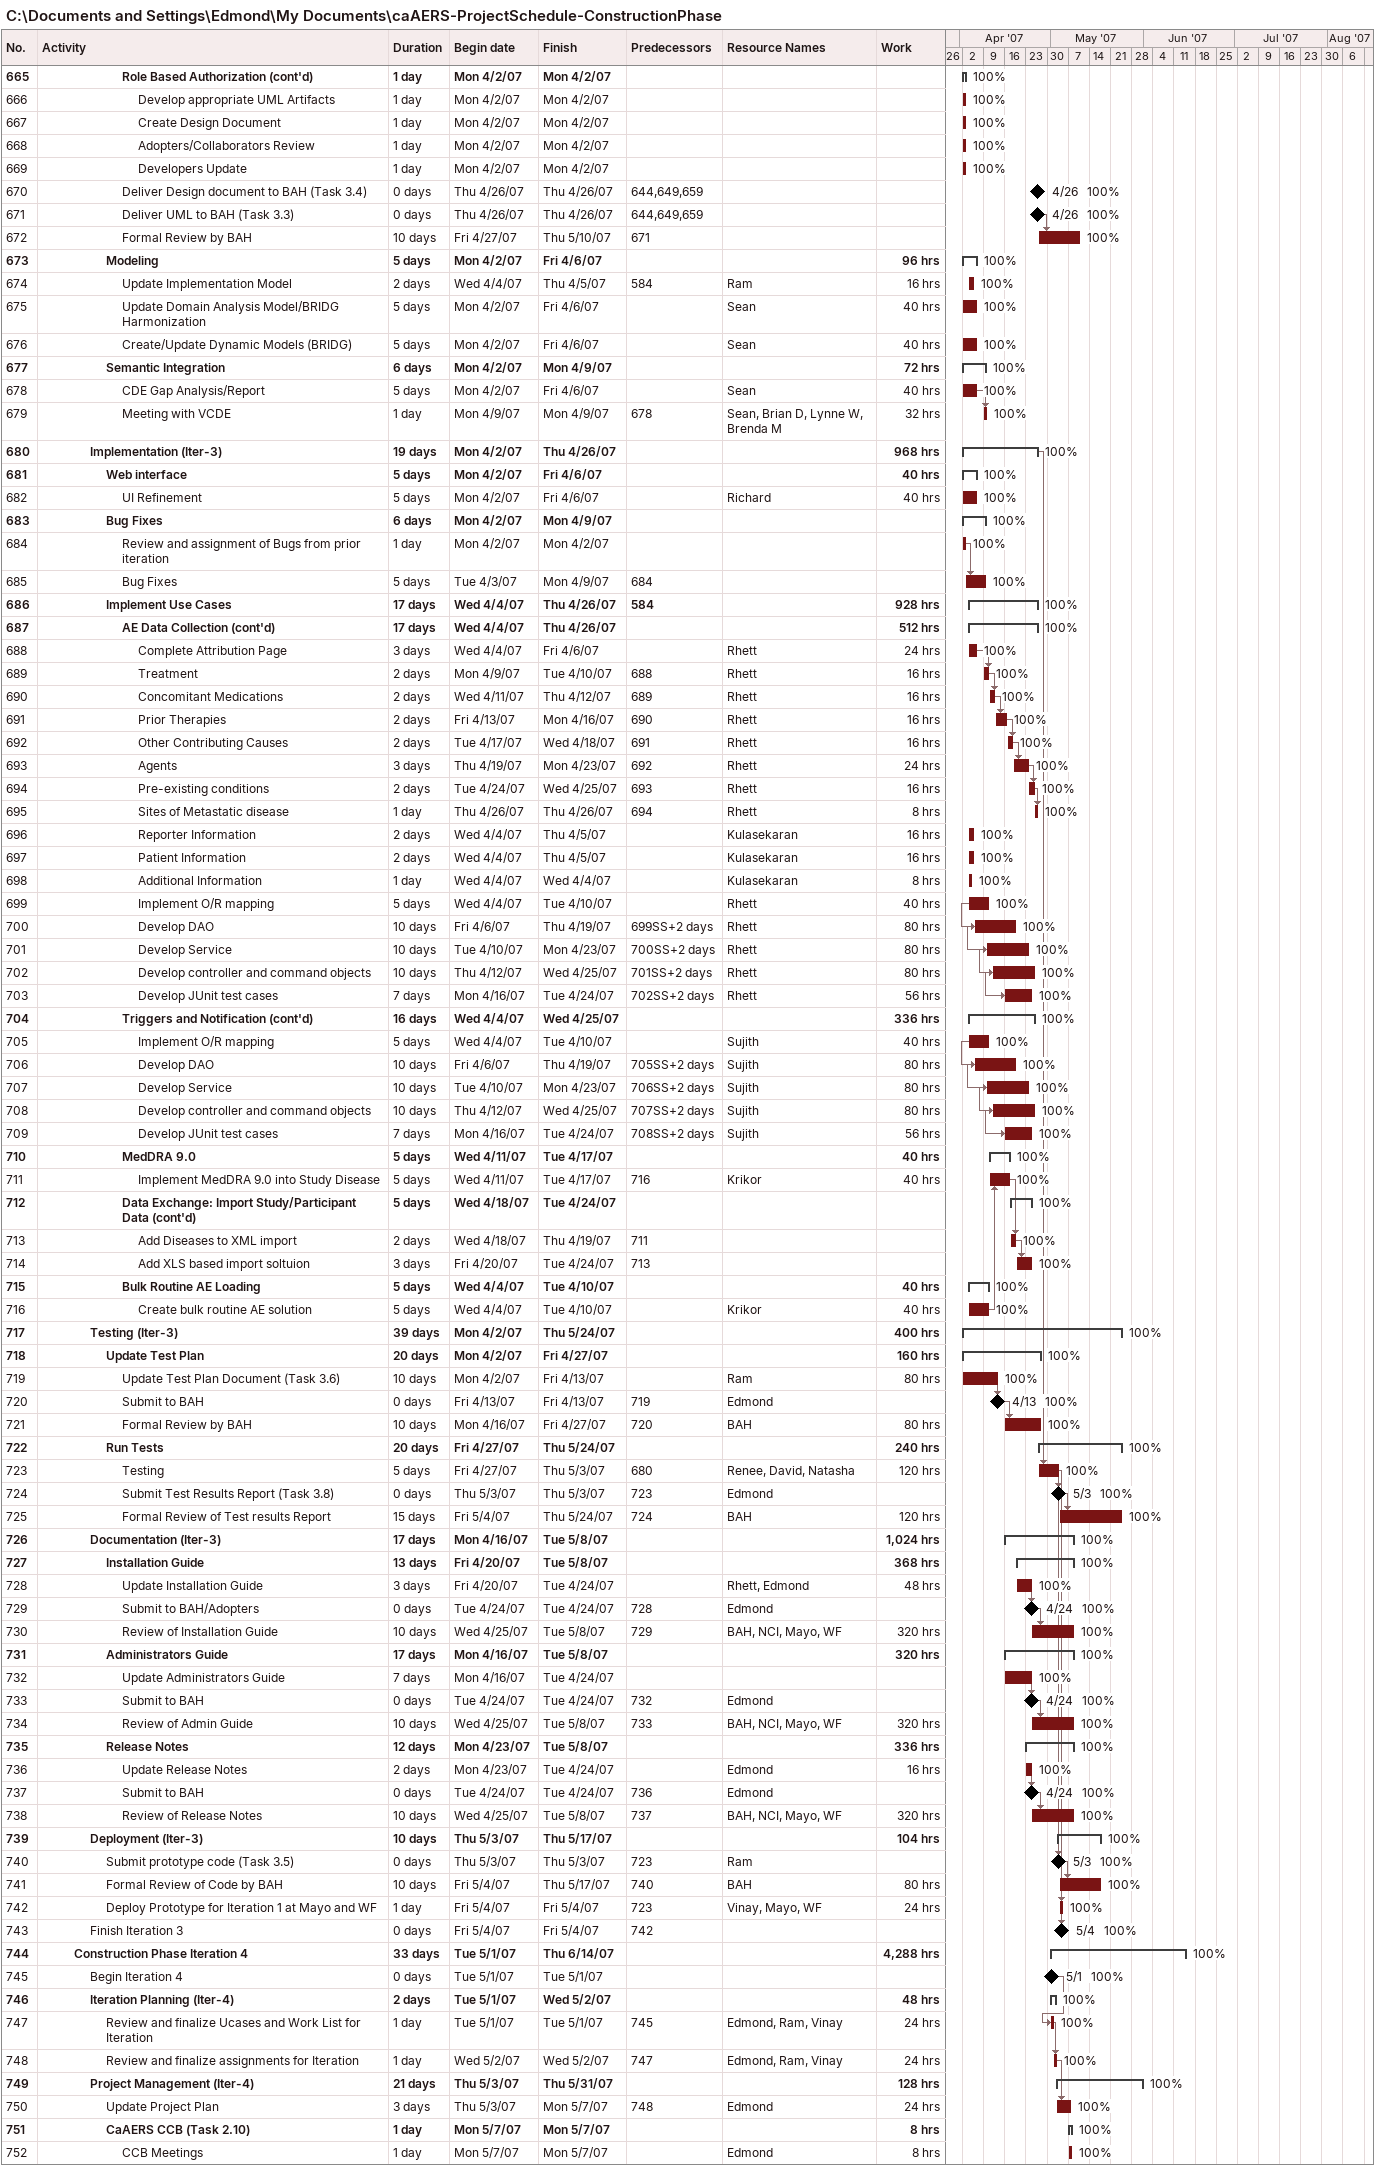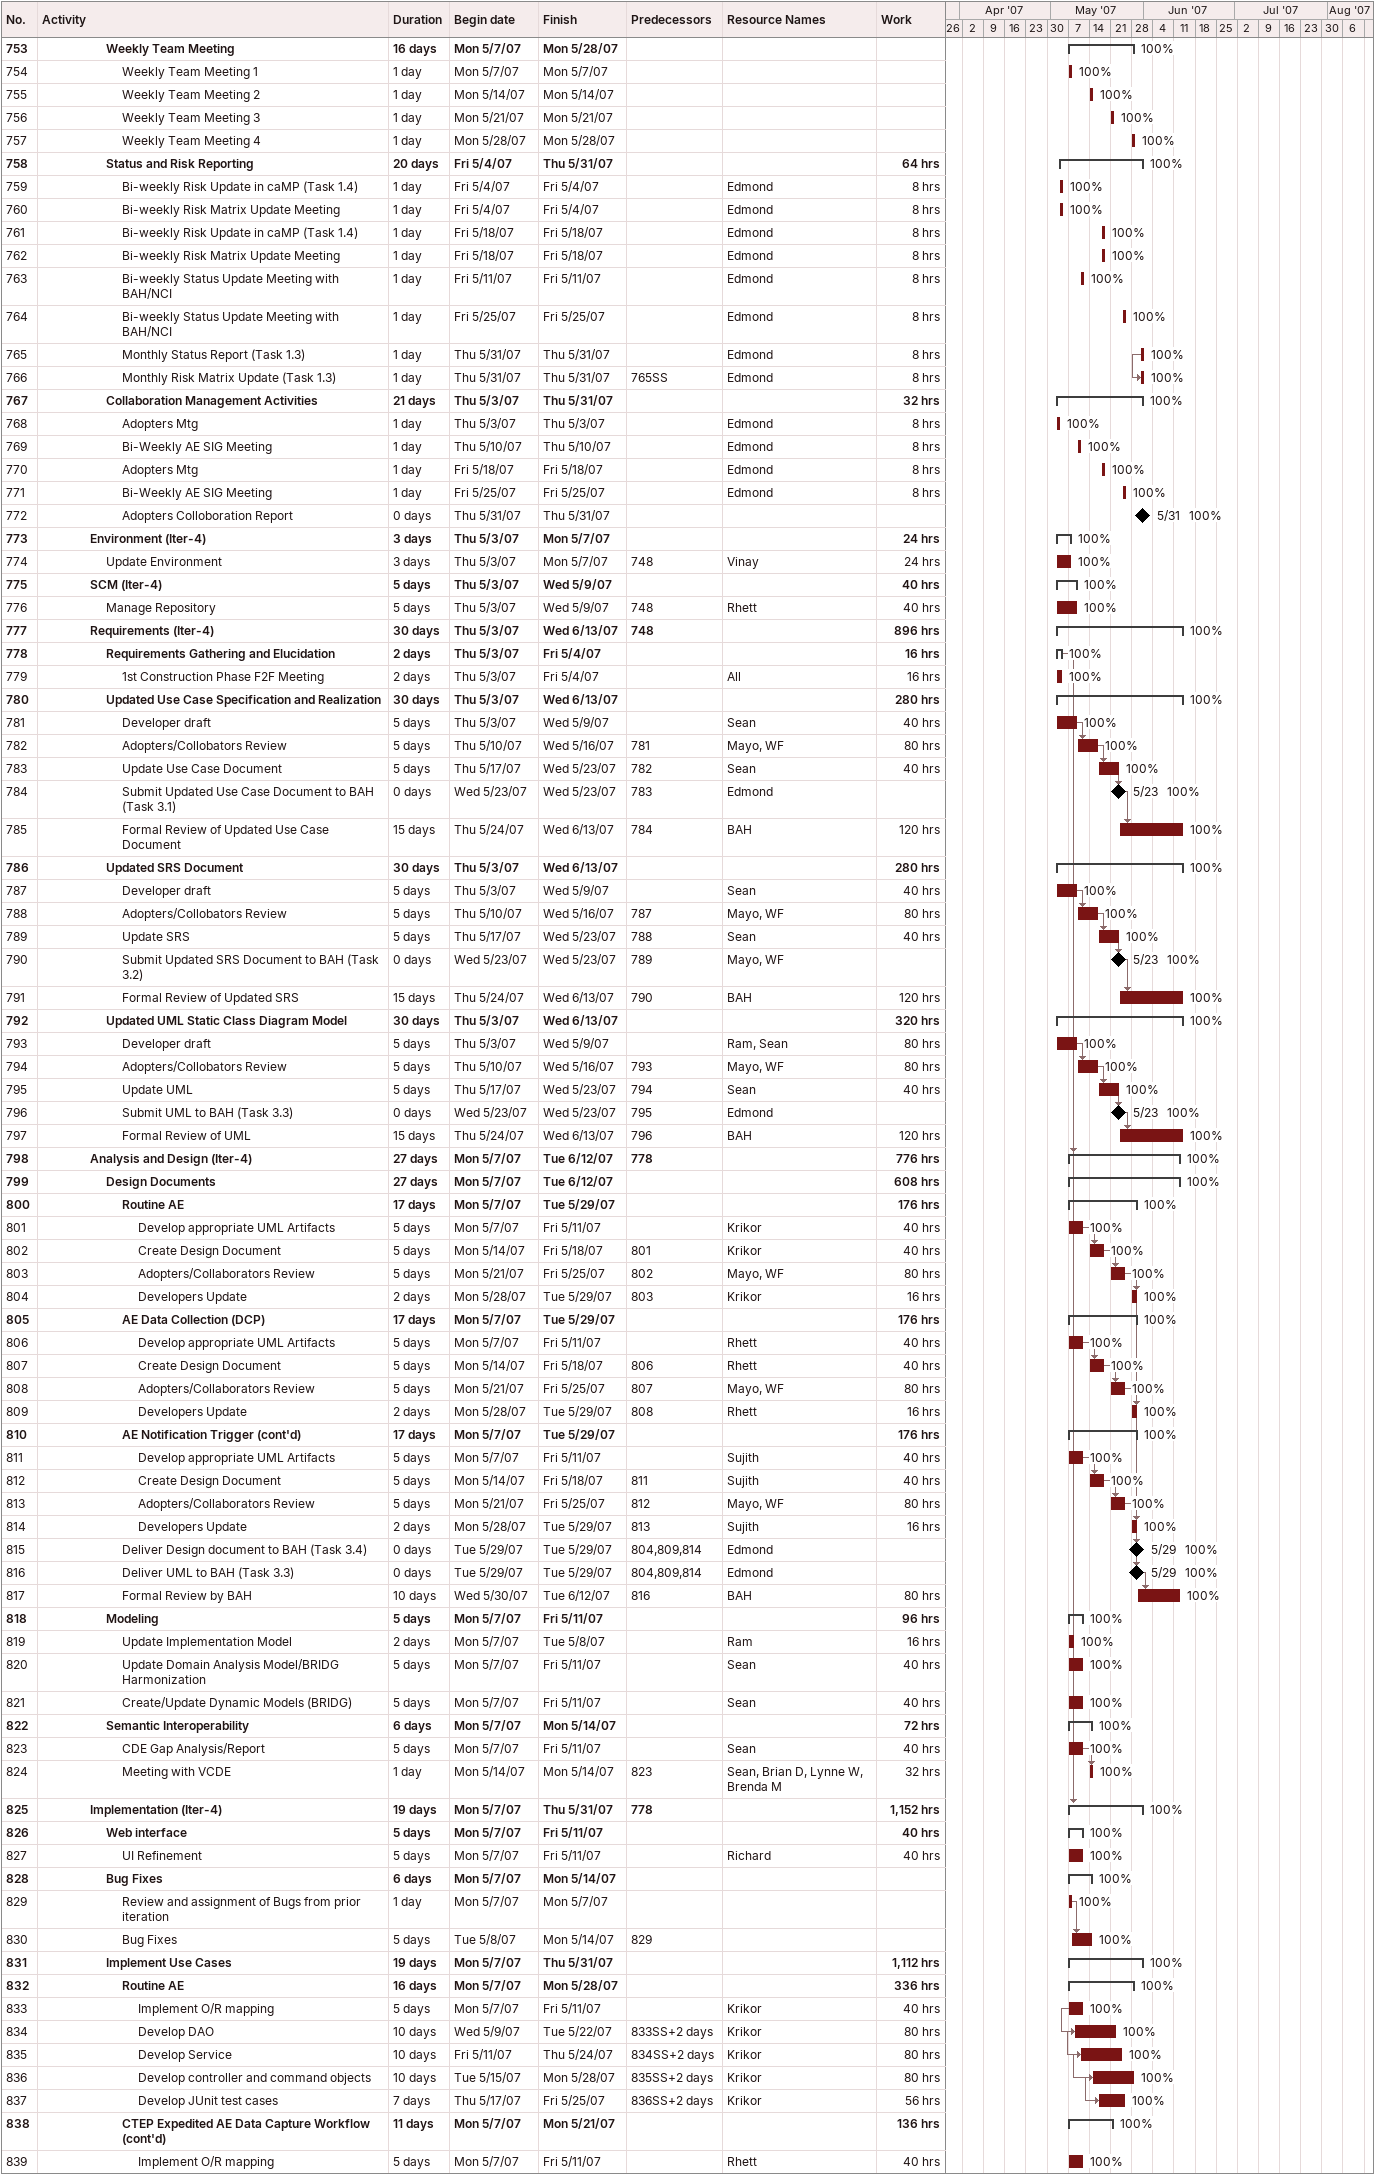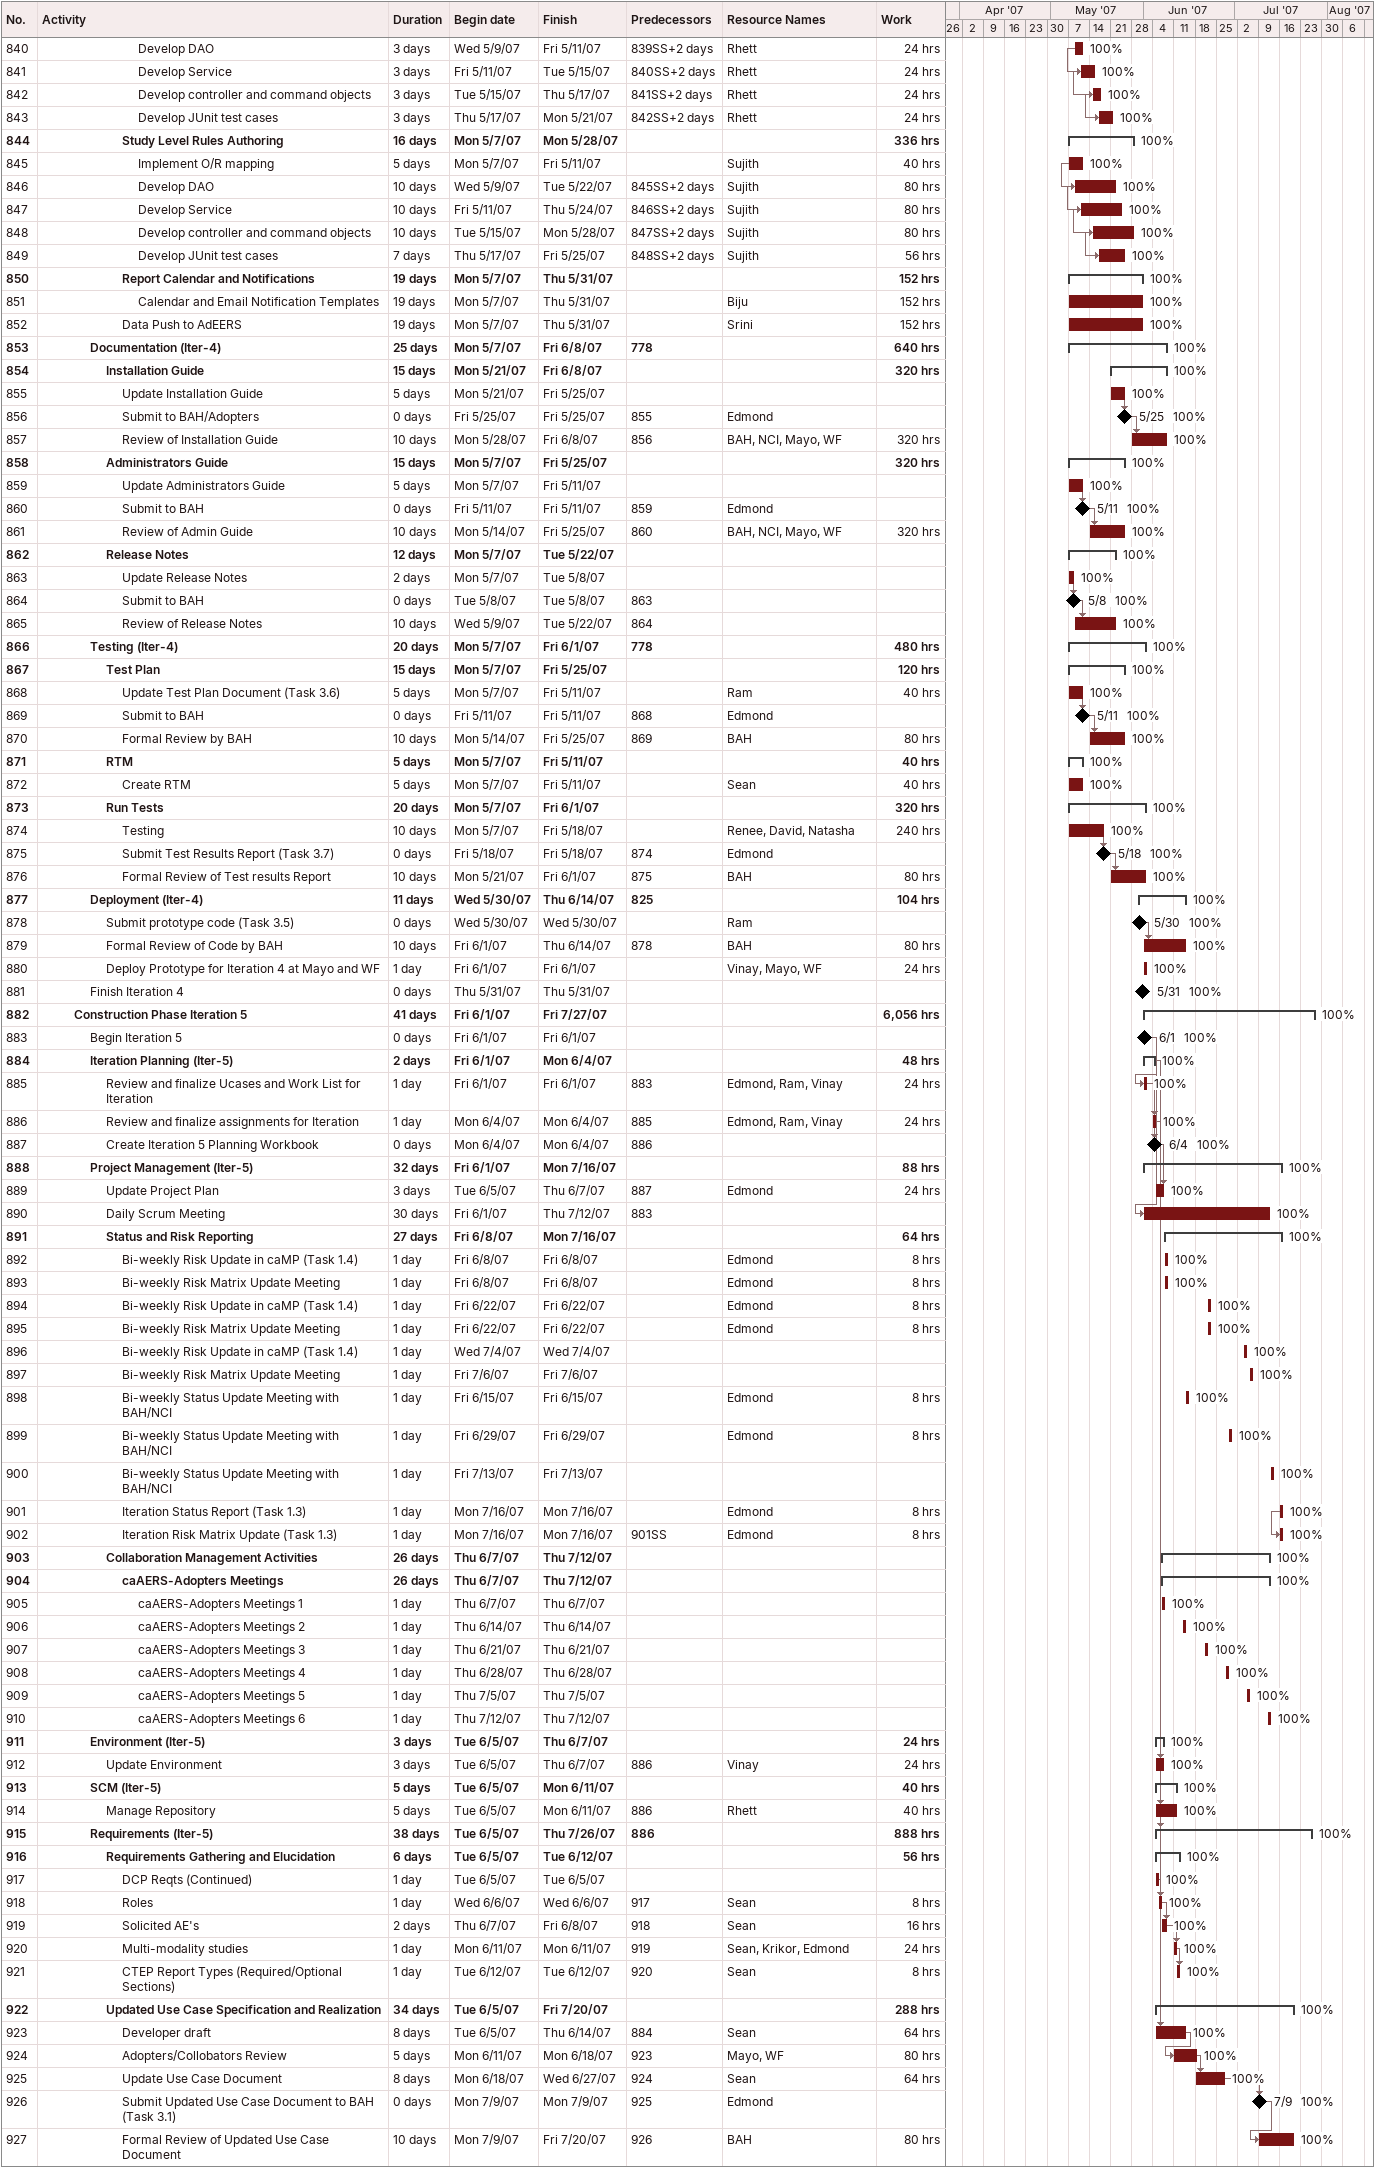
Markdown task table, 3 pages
C:\Documents and Settings\Edmond\My Documents\caAERS-ProjectSchedule-ConstructionPhase

| ID | Level | Task | Duration | Start | Finish | Predecessors | Resources | % complete | Work (h) |
|---|---|---|---|---|---|---|---|---|---|
| 665 | 6 | **Role Based Authorization (cont'd)** | 1d | 2007-04-02 | 2007-04-02 |  |  | 100 |  |
| 666 | 7 | Develop appropriate UML Artifacts | 1d | 2007-04-02 | 2007-04-02 |  |  | 100 |  |
| 667 | 7 | Create Design Document | 1d | 2007-04-02 | 2007-04-02 |  |  | 100 |  |
| 668 | 7 | Adopters/Collaborators Review | 1d | 2007-04-02 | 2007-04-02 |  |  | 100 |  |
| 669 | 7 | Developers Update | 1d | 2007-04-02 | 2007-04-02 |  |  | 100 |  |
| 670 | 6 | Deliver Design document to BAH (Task 3.4) | 0d | 2007-04-26 | 2007-04-26 | 644, 649, 659 |  | 100 |  |
| 671 | 6 | Deliver UML to BAH (Task 3.3) | 0d | 2007-04-26 | 2007-04-26 | 644, 649, 659 |  | 100 |  |
| 672 | 6 | Formal Review by BAH | 10d | 2007-04-27 | 2007-05-10 | 671 |  | 100 |  |
| 673 | 5 | **Modeling** | 5d | 2007-04-02 | 2007-04-06 |  |  | 100 | 96 |
| 674 | 6 | Update Implementation Model | 2d | 2007-04-04 | 2007-04-05 | 584 | Ram | 100 | 16 |
| 675 | 6 | Update Domain Analysis Model/BRIDG Harmonization | 5d | 2007-04-02 | 2007-04-06 |  | Sean | 100 | 40 |
| 676 | 6 | Create/Update Dynamic Models (BRIDG) | 5d | 2007-04-02 | 2007-04-06 |  | Sean | 100 | 40 |
| 677 | 5 | **Semantic Integration** | 6d | 2007-04-02 | 2007-04-09 |  |  | 100 | 72 |
| 678 | 6 | CDE Gap Analysis/Report | 5d | 2007-04-02 | 2007-04-06 |  | Sean | 100 | 40 |
| 679 | 6 | Meeting with VCDE | 1d | 2007-04-09 | 2007-04-09 | 678 | Sean, Brian D, Lynne W, Brenda M | 100 | 32 |
| 680 | 4 | **Implementation (Iter-3)** | 19d | 2007-04-02 | 2007-04-26 |  |  | 100 | 968 |
| 681 | 5 | **Web interface** | 5d | 2007-04-02 | 2007-04-06 |  |  | 100 | 40 |
| 682 | 6 | UI Refinement | 5d | 2007-04-02 | 2007-04-06 |  | Richard | 100 | 40 |
| 683 | 5 | **Bug Fixes** | 6d | 2007-04-02 | 2007-04-09 |  |  | 100 |  |
| 684 | 6 | Review and assignment of Bugs from prior iteration | 1d | 2007-04-02 | 2007-04-02 |  |  | 100 |  |
| 685 | 6 | Bug Fixes | 5d | 2007-04-03 | 2007-04-09 | 684 |  | 100 |  |
| 686 | 5 | **Implement Use Cases** | 17d | 2007-04-04 | 2007-04-26 | 584 |  | 100 | 928 |
| 687 | 6 | **AE Data Collection (cont'd)** | 17d | 2007-04-04 | 2007-04-26 |  |  | 100 | 512 |
| 688 | 7 | Complete Attribution Page | 3d | 2007-04-04 | 2007-04-06 |  | Rhett | 100 | 24 |
| 689 | 7 | Treatment | 2d | 2007-04-09 | 2007-04-10 | 688 | Rhett | 100 | 16 |
| 690 | 7 | Concomitant Medications | 2d | 2007-04-11 | 2007-04-12 | 689 | Rhett | 100 | 16 |
| 691 | 7 | Prior Therapies | 2d | 2007-04-13 | 2007-04-16 | 690 | Rhett | 100 | 16 |
| 692 | 7 | Other Contributing Causes | 2d | 2007-04-17 | 2007-04-18 | 691 | Rhett | 100 | 16 |
| 693 | 7 | Agents | 3d | 2007-04-19 | 2007-04-23 | 692 | Rhett | 100 | 24 |
| 694 | 7 | Pre-existing conditions | 2d | 2007-04-24 | 2007-04-25 | 693 | Rhett | 100 | 16 |
| 695 | 7 | Sites of Metastatic disease | 1d | 2007-04-26 | 2007-04-26 | 694 | Rhett | 100 | 8 |
| 696 | 7 | Reporter Information | 2d | 2007-04-04 | 2007-04-05 |  | Kulasekaran | 100 | 16 |
| 697 | 7 | Patient Information | 2d | 2007-04-04 | 2007-04-05 |  | Kulasekaran | 100 | 16 |
| 698 | 7 | Additional Information | 1d | 2007-04-04 | 2007-04-04 |  | Kulasekaran | 100 | 8 |
| 699 | 7 | Implement O/R mapping | 5d | 2007-04-04 | 2007-04-10 |  | Rhett | 100 | 40 |
| 700 | 7 | Develop DAO | 10d | 2007-04-06 | 2007-04-19 | 699SS+2d | Rhett | 100 | 80 |
| 701 | 7 | Develop Service | 10d | 2007-04-10 | 2007-04-23 | 700SS+2d | Rhett | 100 | 80 |
| 702 | 7 | Develop controller and command objects | 10d | 2007-04-12 | 2007-04-25 | 701SS+2d | Rhett | 100 | 80 |
| 703 | 7 | Develop JUnit test cases | 7d | 2007-04-16 | 2007-04-24 | 702SS+2d | Rhett | 100 | 56 |
| 704 | 6 | **Triggers and Notification (cont'd)** | 16d | 2007-04-04 | 2007-04-25 |  |  | 100 | 336 |
| 705 | 7 | Implement O/R mapping | 5d | 2007-04-04 | 2007-04-10 |  | Sujith | 100 | 40 |
| 706 | 7 | Develop DAO | 10d | 2007-04-06 | 2007-04-19 | 705SS+2d | Sujith | 100 | 80 |
| 707 | 7 | Develop Service | 10d | 2007-04-10 | 2007-04-23 | 706SS+2d | Sujith | 100 | 80 |
| 708 | 7 | Develop controller and command objects | 10d | 2007-04-12 | 2007-04-25 | 707SS+2d | Sujith | 100 | 80 |
| 709 | 7 | Develop JUnit test cases | 7d | 2007-04-16 | 2007-04-24 | 708SS+2d | Sujith | 100 | 56 |
| 710 | 6 | **MedDRA 9.0** | 5d | 2007-04-11 | 2007-04-17 |  |  | 100 | 40 |
| 711 | 7 | Implement MedDRA 9.0 into Study Disease | 5d | 2007-04-11 | 2007-04-17 | 716 | Krikor | 100 | 40 |
| 712 | 6 | **Data Exchange: Import Study/Participant Data (cont'd)** | 5d | 2007-04-18 | 2007-04-24 |  |  | 100 |  |
| 713 | 7 | Add Diseases to XML import | 2d | 2007-04-18 | 2007-04-19 | 711 |  | 100 |  |
| 714 | 7 | Add XLS based import soltuion | 3d | 2007-04-20 | 2007-04-24 | 713 |  | 100 |  |
| 715 | 6 | **Bulk Routine AE Loading** | 5d | 2007-04-04 | 2007-04-10 |  |  | 100 | 40 |
| 716 | 7 | Create bulk routine AE solution | 5d | 2007-04-04 | 2007-04-10 |  | Krikor | 100 | 40 |
| 717 | 4 | **Testing (Iter-3)** | 39d | 2007-04-02 | 2007-05-24 |  |  | 100 | 400 |
| 718 | 5 | **Update Test Plan** | 20d | 2007-04-02 | 2007-04-27 |  |  | 100 | 160 |
| 719 | 6 | Update Test Plan Document (Task 3.6) | 10d | 2007-04-02 | 2007-04-13 |  | Ram | 100 | 80 |
| 720 | 6 | Submit to BAH | 0d | 2007-04-13 | 2007-04-13 | 719 | Edmond | 100 |  |
| 721 | 6 | Formal Review by BAH | 10d | 2007-04-16 | 2007-04-27 | 720 | BAH | 100 | 80 |
| 722 | 5 | **Run Tests** | 20d | 2007-04-27 | 2007-05-24 |  |  | 100 | 240 |
| 723 | 6 | Testing | 5d | 2007-04-27 | 2007-05-03 | 680 | Renee, David, Natasha | 100 | 120 |
| 724 | 6 | Submit Test Results Report (Task 3.8) | 0d | 2007-05-03 | 2007-05-03 | 723 | Edmond | 100 |  |
| 725 | 6 | Formal Review of Test results Report | 15d | 2007-05-04 | 2007-05-24 | 724 | BAH | 100 | 120 |
| 726 | 4 | **Documentation (Iter-3)** | 17d | 2007-04-16 | 2007-05-08 |  |  | 100 | 1024 |
| 727 | 5 | **Installation Guide** | 13d | 2007-04-20 | 2007-05-08 |  |  | 100 | 368 |
| 728 | 6 | Update Installation Guide | 3d | 2007-04-20 | 2007-04-24 |  | Rhett, Edmond | 100 | 48 |
| 729 | 6 | Submit to BAH/Adopters | 0d | 2007-04-24 | 2007-04-24 | 728 | Edmond | 100 |  |
| 730 | 6 | Review of Installation Guide | 10d | 2007-04-25 | 2007-05-08 | 729 | BAH, NCI, Mayo, WF | 100 | 320 |
| 731 | 5 | **Administrators Guide** | 17d | 2007-04-16 | 2007-05-08 |  |  | 100 | 320 |
| 732 | 6 | Update Administrators Guide | 7d | 2007-04-16 | 2007-04-24 |  |  | 100 |  |
| 733 | 6 | Submit to BAH | 0d | 2007-04-24 | 2007-04-24 | 732 | Edmond | 100 |  |
| 734 | 6 | Review of Admin Guide | 10d | 2007-04-25 | 2007-05-08 | 733 | BAH, NCI, Mayo, WF | 100 | 320 |
| 735 | 5 | **Release Notes** | 12d | 2007-04-23 | 2007-05-08 |  |  | 100 | 336 |
| 736 | 6 | Update Release Notes | 2d | 2007-04-23 | 2007-04-24 |  | Edmond | 100 | 16 |
| 737 | 6 | Submit to BAH | 0d | 2007-04-24 | 2007-04-24 | 736 | Edmond | 100 |  |
| 738 | 6 | Review of Release Notes | 10d | 2007-04-25 | 2007-05-08 | 737 | BAH, NCI, Mayo, WF | 100 | 320 |
| 739 | 4 | **Deployment (Iter-3)** | 10d | 2007-05-03 | 2007-05-17 |  |  | 100 | 104 |
| 740 | 5 | Submit prototype code (Task 3.5) | 0d | 2007-05-03 | 2007-05-03 | 723 | Ram | 100 |  |
| 741 | 5 | Formal Review of Code by BAH | 10d | 2007-05-04 | 2007-05-17 | 740 | BAH | 100 | 80 |
| 742 | 5 | Deploy Prototype for Iteration 1 at Mayo and WF | 1d | 2007-05-04 | 2007-05-04 | 723 | Vinay, Mayo, WF | 100 | 24 |
| 743 | 4 | Finish Iteration 3 | 0d | 2007-05-04 | 2007-05-04 | 742 |  | 100 |  |
| 744 | 3 | **Construction Phase Iteration 4** | 33d | 2007-05-01 | 2007-06-14 |  |  | 100 | 4288 |
| 745 | 4 | Begin Iteration 4 | 0d | 2007-05-01 | 2007-05-01 |  |  | 100 |  |
| 746 | 4 | **Iteration Planning (Iter-4)** | 2d | 2007-05-01 | 2007-05-02 |  |  | 100 | 48 |
| 747 | 5 | Review and finalize Ucases and Work List for Iteration | 1d | 2007-05-01 | 2007-05-01 | 745 | Edmond, Ram, Vinay | 100 | 24 |
| 748 | 5 | Review and finalize assignments for Iteration | 1d | 2007-05-02 | 2007-05-02 | 747 | Edmond, Ram, Vinay | 100 | 24 |
| 749 | 4 | **Project Management (Iter-4)** | 21d | 2007-05-03 | 2007-05-31 |  |  | 100 | 128 |
| 750 | 5 | Update Project Plan | 3d | 2007-05-03 | 2007-05-07 | 748 | Edmond | 100 | 24 |
| 751 | 5 | **CaAERS CCB (Task 2.10)** | 1d | 2007-05-07 | 2007-05-07 |  |  | 100 | 8 |
| 752 | 6 | CCB Meetings | 1d | 2007-05-07 | 2007-05-07 |  | Edmond | 100 | 8 |
| 753 | 5 | **Weekly Team Meeting** | 16d | 2007-05-07 | 2007-05-28 |  |  | 100 |  |
| 754 | 6 | Weekly Team Meeting 1 | 1d | 2007-05-07 | 2007-05-07 |  |  | 100 |  |
| 755 | 6 | Weekly Team Meeting 2 | 1d | 2007-05-14 | 2007-05-14 |  |  | 100 |  |
| 756 | 6 | Weekly Team Meeting 3 | 1d | 2007-05-21 | 2007-05-21 |  |  | 100 |  |
| 757 | 6 | Weekly Team Meeting 4 | 1d | 2007-05-28 | 2007-05-28 |  |  | 100 |  |
| 758 | 5 | **Status and Risk Reporting** | 20d | 2007-05-04 | 2007-05-31 |  |  | 100 | 64 |
| 759 | 6 | Bi-weekly Risk Update in caMP (Task 1.4) | 1d | 2007-05-04 | 2007-05-04 |  | Edmond | 100 | 8 |
| 760 | 6 | Bi-weekly Risk Matrix Update Meeting | 1d | 2007-05-04 | 2007-05-04 |  | Edmond | 100 | 8 |
| 761 | 6 | Bi-weekly Risk Update in caMP (Task 1.4) | 1d | 2007-05-18 | 2007-05-18 |  | Edmond | 100 | 8 |
| 762 | 6 | Bi-weekly Risk Matrix Update Meeting | 1d | 2007-05-18 | 2007-05-18 |  | Edmond | 100 | 8 |
| 763 | 6 | Bi-weekly Status Update Meeting with BAH/NCI | 1d | 2007-05-11 | 2007-05-11 |  | Edmond | 100 | 8 |
| 764 | 6 | Bi-weekly Status Update Meeting with BAH/NCI | 1d | 2007-05-25 | 2007-05-25 |  | Edmond | 100 | 8 |
| 765 | 6 | Monthly Status Report (Task 1.3) | 1d | 2007-05-31 | 2007-05-31 |  | Edmond | 100 | 8 |
| 766 | 6 | Monthly Risk Matrix Update (Task 1.3) | 1d | 2007-05-31 | 2007-05-31 | 765SS | Edmond | 100 | 8 |
| 767 | 5 | **Collaboration Management Activities** | 21d | 2007-05-03 | 2007-05-31 |  |  | 100 | 32 |
| 768 | 6 | Adopters Mtg | 1d | 2007-05-03 | 2007-05-03 |  | Edmond | 100 | 8 |
| 769 | 6 | Bi-Weekly AE SIG Meeting | 1d | 2007-05-10 | 2007-05-10 |  | Edmond | 100 | 8 |
| 770 | 6 | Adopters Mtg | 1d | 2007-05-18 | 2007-05-18 |  | Edmond | 100 | 8 |
| 771 | 6 | Bi-Weekly AE SIG Meeting | 1d | 2007-05-25 | 2007-05-25 |  | Edmond | 100 | 8 |
| 772 | 6 | Adopters Colloboration Report | 0d | 2007-05-31 | 2007-05-31 |  |  | 100 |  |
| 773 | 4 | **Environment (Iter-4)** | 3d | 2007-05-03 | 2007-05-07 |  |  | 100 | 24 |
| 774 | 5 | Update Environment | 3d | 2007-05-03 | 2007-05-07 | 748 | Vinay | 100 | 24 |
| 775 | 4 | **SCM (Iter-4)** | 5d | 2007-05-03 | 2007-05-09 |  |  | 100 | 40 |
| 776 | 5 | Manage Repository | 5d | 2007-05-03 | 2007-05-09 | 748 | Rhett | 100 | 40 |
| 777 | 4 | **Requirements (Iter-4)** | 30d | 2007-05-03 | 2007-06-13 | 748 |  | 100 | 896 |
| 778 | 5 | **Requirements Gathering and Elucidation** | 2d | 2007-05-03 | 2007-05-04 |  |  | 100 | 16 |
| 779 | 6 | 1st Construction Phase F2F Meeting | 2d | 2007-05-03 | 2007-05-04 |  | All | 100 | 16 |
| 780 | 5 | **Updated Use Case Specification and Realization** | 30d | 2007-05-03 | 2007-06-13 |  |  | 100 | 280 |
| 781 | 6 | Developer draft | 5d | 2007-05-03 | 2007-05-09 |  | Sean | 100 | 40 |
| 782 | 6 | Adopters/Collobators Review | 5d | 2007-05-10 | 2007-05-16 | 781 | Mayo, WF | 100 | 80 |
| 783 | 6 | Update Use Case Document | 5d | 2007-05-17 | 2007-05-23 | 782 | Sean | 100 | 40 |
| 784 | 6 | Submit Updated Use Case Document to BAH (Task 3.1) | 0d | 2007-05-23 | 2007-05-23 | 783 | Edmond | 100 |  |
| 785 | 6 | Formal Review of Updated Use Case Document | 15d | 2007-05-24 | 2007-06-13 | 784 | BAH | 100 | 120 |
| 786 | 5 | **Updated SRS Document** | 30d | 2007-05-03 | 2007-06-13 |  |  | 100 | 280 |
| 787 | 6 | Developer draft | 5d | 2007-05-03 | 2007-05-09 |  | Sean | 100 | 40 |
| 788 | 6 | Adopters/Collobators Review | 5d | 2007-05-10 | 2007-05-16 | 787 | Mayo, WF | 100 | 80 |
| 789 | 6 | Update SRS | 5d | 2007-05-17 | 2007-05-23 | 788 | Sean | 100 | 40 |
| 790 | 6 | Submit Updated SRS Document to BAH (Task 3.2) | 0d | 2007-05-23 | 2007-05-23 | 789 | Mayo, WF | 100 |  |
| 791 | 6 | Formal Review of Updated SRS | 15d | 2007-05-24 | 2007-06-13 | 790 | BAH | 100 | 120 |
| 792 | 5 | **Updated UML Static Class Diagram Model** | 30d | 2007-05-03 | 2007-06-13 |  |  | 100 | 320 |
| 793 | 6 | Developer draft | 5d | 2007-05-03 | 2007-05-09 |  | Ram, Sean | 100 | 80 |
| 794 | 6 | Adopters/Collobators Review | 5d | 2007-05-10 | 2007-05-16 | 793 | Mayo, WF | 100 | 80 |
| 795 | 6 | Update UML | 5d | 2007-05-17 | 2007-05-23 | 794 | Sean | 100 | 40 |
| 796 | 6 | Submit UML to BAH (Task 3.3) | 0d | 2007-05-23 | 2007-05-23 | 795 | Edmond | 100 |  |
| 797 | 6 | Formal Review of UML | 15d | 2007-05-24 | 2007-06-13 | 796 | BAH | 100 | 120 |
| 798 | 4 | **Analysis and Design (Iter-4)** | 27d | 2007-05-07 | 2007-06-12 | 778 |  | 100 | 776 |
| 799 | 5 | **Design Documents** | 27d | 2007-05-07 | 2007-06-12 |  |  | 100 | 608 |
| 800 | 6 | **Routine AE** | 17d | 2007-05-07 | 2007-05-29 |  |  | 100 | 176 |
| 801 | 7 | Develop appropriate UML Artifacts | 5d | 2007-05-07 | 2007-05-11 |  | Krikor | 100 | 40 |
| 802 | 7 | Create Design Document | 5d | 2007-05-14 | 2007-05-18 | 801 | Krikor | 100 | 40 |
| 803 | 7 | Adopters/Collaborators Review | 5d | 2007-05-21 | 2007-05-25 | 802 | Mayo, WF | 100 | 80 |
| 804 | 7 | Developers Update | 2d | 2007-05-28 | 2007-05-29 | 803 | Krikor | 100 | 16 |
| 805 | 6 | **AE Data Collection (DCP)** | 17d | 2007-05-07 | 2007-05-29 |  |  | 100 | 176 |
| 806 | 7 | Develop appropriate UML Artifacts | 5d | 2007-05-07 | 2007-05-11 |  | Rhett | 100 | 40 |
| 807 | 7 | Create Design Document | 5d | 2007-05-14 | 2007-05-18 | 806 | Rhett | 100 | 40 |
| 808 | 7 | Adopters/Collaborators Review | 5d | 2007-05-21 | 2007-05-25 | 807 | Mayo, WF | 100 | 80 |
| 809 | 7 | Developers Update | 2d | 2007-05-28 | 2007-05-29 | 808 | Rhett | 100 | 16 |
| 810 | 6 | **AE Notification Trigger (cont'd)** | 17d | 2007-05-07 | 2007-05-29 |  |  | 100 | 176 |
| 811 | 7 | Develop appropriate UML Artifacts | 5d | 2007-05-07 | 2007-05-11 |  | Sujith | 100 | 40 |
| 812 | 7 | Create Design Document | 5d | 2007-05-14 | 2007-05-18 | 811 | Sujith | 100 | 40 |
| 813 | 7 | Adopters/Collaborators Review | 5d | 2007-05-21 | 2007-05-25 | 812 | Mayo, WF | 100 | 80 |
| 814 | 7 | Developers Update | 2d | 2007-05-28 | 2007-05-29 | 813 | Sujith | 100 | 16 |
| 815 | 6 | Deliver Design document to BAH (Task 3.4) | 0d | 2007-05-29 | 2007-05-29 | 804, 809, 814 | Edmond | 100 |  |
| 816 | 6 | Deliver UML to BAH (Task 3.3) | 0d | 2007-05-29 | 2007-05-29 | 804, 809, 814 | Edmond | 100 |  |
| 817 | 6 | Formal Review by BAH | 10d | 2007-05-30 | 2007-06-12 | 816 | BAH | 100 | 80 |
| 818 | 5 | **Modeling** | 5d | 2007-05-07 | 2007-05-11 |  |  | 100 | 96 |
| 819 | 6 | Update Implementation Model | 2d | 2007-05-07 | 2007-05-08 |  | Ram | 100 | 16 |
| 820 | 6 | Update Domain Analysis Model/BRIDG Harmonization | 5d | 2007-05-07 | 2007-05-11 |  | Sean | 100 | 40 |
| 821 | 6 | Create/Update Dynamic Models (BRIDG) | 5d | 2007-05-07 | 2007-05-11 |  | Sean | 100 | 40 |
| 822 | 5 | **Semantic Interoperability** | 6d | 2007-05-07 | 2007-05-14 |  |  | 100 | 72 |
| 823 | 6 | CDE Gap Analysis/Report | 5d | 2007-05-07 | 2007-05-11 |  | Sean | 100 | 40 |
| 824 | 6 | Meeting with VCDE | 1d | 2007-05-14 | 2007-05-14 | 823 | Sean, Brian D, Lynne W, Brenda M | 100 | 32 |
| 825 | 4 | **Implementation (Iter-4)** | 19d | 2007-05-07 | 2007-05-31 | 778 |  | 100 | 1152 |
| 826 | 5 | **Web interface** | 5d | 2007-05-07 | 2007-05-11 |  |  | 100 | 40 |
| 827 | 6 | UI Refinement | 5d | 2007-05-07 | 2007-05-11 |  | Richard | 100 | 40 |
| 828 | 5 | **Bug Fixes** | 6d | 2007-05-07 | 2007-05-14 |  |  | 100 |  |
| 829 | 6 | Review and assignment of Bugs from prior iteration | 1d | 2007-05-07 | 2007-05-07 |  |  | 100 |  |
| 830 | 6 | Bug Fixes | 5d | 2007-05-08 | 2007-05-14 | 829 |  | 100 |  |
| 831 | 5 | **Implement Use Cases** | 19d | 2007-05-07 | 2007-05-31 |  |  | 100 | 1112 |
| 832 | 6 | **Routine AE** | 16d | 2007-05-07 | 2007-05-28 |  |  | 100 | 336 |
| 833 | 7 | Implement O/R mapping | 5d | 2007-05-07 | 2007-05-11 |  | Krikor | 100 | 40 |
| 834 | 7 | Develop DAO | 10d | 2007-05-09 | 2007-05-22 | 833SS+2d | Krikor | 100 | 80 |
| 835 | 7 | Develop Service | 10d | 2007-05-11 | 2007-05-24 | 834SS+2d | Krikor | 100 | 80 |
| 836 | 7 | Develop controller and command objects | 10d | 2007-05-15 | 2007-05-28 | 835SS+2d | Krikor | 100 | 80 |
| 837 | 7 | Develop JUnit test cases | 7d | 2007-05-17 | 2007-05-25 | 836SS+2d | Krikor | 100 | 56 |
| 838 | 6 | **CTEP Expedited AE Data Capture Workflow (cont'd)** | 11d | 2007-05-07 | 2007-05-21 |  |  | 100 | 136 |
| 839 | 7 | Implement O/R mapping | 5d | 2007-05-07 | 2007-05-11 |  | Rhett | 100 | 40 |
| 840 | 7 | Develop DAO | 3d | 2007-05-09 | 2007-05-11 | 839SS+2d | Rhett | 100 | 24 |
| 841 | 7 | Develop Service | 3d | 2007-05-11 | 2007-05-15 | 840SS+2d | Rhett | 100 | 24 |
| 842 | 7 | Develop controller and command objects | 3d | 2007-05-15 | 2007-05-17 | 841SS+2d | Rhett | 100 | 24 |
| 843 | 7 | Develop JUnit test cases | 3d | 2007-05-17 | 2007-05-21 | 842SS+2d | Rhett | 100 | 24 |
| 844 | 6 | **Study Level Rules Authoring** | 16d | 2007-05-07 | 2007-05-28 |  |  | 100 | 336 |
| 845 | 7 | Implement O/R mapping | 5d | 2007-05-07 | 2007-05-11 |  | Sujith | 100 | 40 |
| 846 | 7 | Develop DAO | 10d | 2007-05-09 | 2007-05-22 | 845SS+2d | Sujith | 100 | 80 |
| 847 | 7 | Develop Service | 10d | 2007-05-11 | 2007-05-24 | 846SS+2d | Sujith | 100 | 80 |
| 848 | 7 | Develop controller and command objects | 10d | 2007-05-15 | 2007-05-28 | 847SS+2d | Sujith | 100 | 80 |
| 849 | 7 | Develop JUnit test cases | 7d | 2007-05-17 | 2007-05-25 | 848SS+2d | Sujith | 100 | 56 |
| 850 | 6 | **Report Calendar and Notifications** | 19d | 2007-05-07 | 2007-05-31 |  |  | 100 | 152 |
| 851 | 7 | Calendar and Email Notification Templates | 19d | 2007-05-07 | 2007-05-31 |  | Biju | 100 | 152 |
| 852 | 6 | Data Push to AdEERS | 19d | 2007-05-07 | 2007-05-31 |  | Srini | 100 | 152 |
| 853 | 4 | **Documentation (Iter-4)** | 25d | 2007-05-07 | 2007-06-08 | 778 |  | 100 | 640 |
| 854 | 5 | **Installation Guide** | 15d | 2007-05-21 | 2007-06-08 |  |  | 100 | 320 |
| 855 | 6 | Update Installation Guide | 5d | 2007-05-21 | 2007-05-25 |  |  | 100 |  |
| 856 | 6 | Submit to BAH/Adopters | 0d | 2007-05-25 | 2007-05-25 | 855 | Edmond | 100 |  |
| 857 | 6 | Review of Installation Guide | 10d | 2007-05-28 | 2007-06-08 | 856 | BAH, NCI, Mayo, WF | 100 | 320 |
| 858 | 5 | **Administrators Guide** | 15d | 2007-05-07 | 2007-05-25 |  |  | 100 | 320 |
| 859 | 6 | Update Administrators Guide | 5d | 2007-05-07 | 2007-05-11 |  |  | 100 |  |
| 860 | 6 | Submit to BAH | 0d | 2007-05-11 | 2007-05-11 | 859 | Edmond | 100 |  |
| 861 | 6 | Review of Admin Guide | 10d | 2007-05-14 | 2007-05-25 | 860 | BAH, NCI, Mayo, WF | 100 | 320 |
| 862 | 5 | **Release Notes** | 12d | 2007-05-07 | 2007-05-22 |  |  | 100 |  |
| 863 | 6 | Update Release Notes | 2d | 2007-05-07 | 2007-05-08 |  |  | 100 |  |
| 864 | 6 | Submit to BAH | 0d | 2007-05-08 | 2007-05-08 | 863 |  | 100 |  |
| 865 | 6 | Review of Release Notes | 10d | 2007-05-09 | 2007-05-22 | 864 |  | 100 |  |
| 866 | 4 | **Testing (Iter-4)** | 20d | 2007-05-07 | 2007-06-01 | 778 |  | 100 | 480 |
| 867 | 5 | **Test Plan** | 15d | 2007-05-07 | 2007-05-25 |  |  | 100 | 120 |
| 868 | 6 | Update Test Plan Document (Task 3.6) | 5d | 2007-05-07 | 2007-05-11 |  | Ram | 100 | 40 |
| 869 | 6 | Submit to BAH | 0d | 2007-05-11 | 2007-05-11 | 868 | Edmond | 100 |  |
| 870 | 6 | Formal Review by BAH | 10d | 2007-05-14 | 2007-05-25 | 869 | BAH | 100 | 80 |
| 871 | 5 | **RTM** | 5d | 2007-05-07 | 2007-05-11 |  |  | 100 | 40 |
| 872 | 6 | Create RTM | 5d | 2007-05-07 | 2007-05-11 |  | Sean | 100 | 40 |
| 873 | 5 | **Run Tests** | 20d | 2007-05-07 | 2007-06-01 |  |  | 100 | 320 |
| 874 | 6 | Testing | 10d | 2007-05-07 | 2007-05-18 |  | Renee, David, Natasha | 100 | 240 |
| 875 | 6 | Submit Test Results Report (Task 3.7) | 0d | 2007-05-18 | 2007-05-18 | 874 | Edmond | 100 |  |
| 876 | 6 | Formal Review of Test results Report | 10d | 2007-05-21 | 2007-06-01 | 875 | BAH | 100 | 80 |
| 877 | 4 | **Deployment (Iter-4)** | 11d | 2007-05-30 | 2007-06-14 | 825 |  | 100 | 104 |
| 878 | 5 | Submit prototype code (Task 3.5) | 0d | 2007-05-30 | 2007-05-30 |  | Ram | 100 |  |
| 879 | 5 | Formal Review of Code by BAH | 10d | 2007-06-01 | 2007-06-14 | 878 | BAH | 100 | 80 |
| 880 | 5 | Deploy Prototype for Iteration 4 at Mayo and WF | 1d | 2007-06-01 | 2007-06-01 |  | Vinay, Mayo, WF | 100 | 24 |
| 881 | 4 | Finish Iteration 4 | 0d | 2007-05-31 | 2007-05-31 |  |  | 100 |  |
| 882 | 3 | **Construction Phase Iteration 5** | 41d | 2007-06-01 | 2007-07-27 |  |  | 100 | 6056 |
| 883 | 4 | Begin Iteration 5 | 0d | 2007-06-01 | 2007-06-01 |  |  | 100 |  |
| 884 | 4 | **Iteration Planning (Iter-5)** | 2d | 2007-06-01 | 2007-06-04 |  |  | 100 | 48 |
| 885 | 5 | Review and finalize Ucases and Work List for Iteration | 1d | 2007-06-01 | 2007-06-01 | 883 | Edmond, Ram, Vinay | 100 | 24 |
| 886 | 5 | Review and finalize assignments for Iteration | 1d | 2007-06-04 | 2007-06-04 | 885 | Edmond, Ram, Vinay | 100 | 24 |
| 887 | 5 | Create Iteration 5 Planning Workbook | 0d | 2007-06-04 | 2007-06-04 | 886 |  | 100 |  |
| 888 | 4 | **Project Management (Iter-5)** | 32d | 2007-06-01 | 2007-07-16 |  |  | 100 | 88 |
| 889 | 5 | Update Project Plan | 3d | 2007-06-05 | 2007-06-07 | 887 | Edmond | 100 | 24 |
| 890 | 5 | Daily Scrum Meeting | 30d | 2007-06-01 | 2007-07-12 | 883 |  | 100 |  |
| 891 | 5 | **Status and Risk Reporting** | 27d | 2007-06-08 | 2007-07-16 |  |  | 100 | 64 |
| 892 | 6 | Bi-weekly Risk Update in caMP (Task 1.4) | 1d | 2007-06-08 | 2007-06-08 |  | Edmond | 100 | 8 |
| 893 | 6 | Bi-weekly Risk Matrix Update Meeting | 1d | 2007-06-08 | 2007-06-08 |  | Edmond | 100 | 8 |
| 894 | 6 | Bi-weekly Risk Update in caMP (Task 1.4) | 1d | 2007-06-22 | 2007-06-22 |  | Edmond | 100 | 8 |
| 895 | 6 | Bi-weekly Risk Matrix Update Meeting | 1d | 2007-06-22 | 2007-06-22 |  | Edmond | 100 | 8 |
| 896 | 6 | Bi-weekly Risk Update in caMP (Task 1.4) | 1d | 2007-07-04 | 2007-07-04 |  |  | 100 |  |
| 897 | 6 | Bi-weekly Risk Matrix Update Meeting | 1d | 2007-07-06 | 2007-07-06 |  |  | 100 |  |
| 898 | 6 | Bi-weekly Status Update Meeting with BAH/NCI | 1d | 2007-06-15 | 2007-06-15 |  | Edmond | 100 | 8 |
| 899 | 6 | Bi-weekly Status Update Meeting with BAH/NCI | 1d | 2007-06-29 | 2007-06-29 |  | Edmond | 100 | 8 |
| 900 | 6 | Bi-weekly Status Update Meeting with BAH/NCI | 1d | 2007-07-13 | 2007-07-13 |  |  | 100 |  |
| 901 | 6 | Iteration Status Report (Task 1.3) | 1d | 2007-07-16 | 2007-07-16 |  | Edmond | 100 | 8 |
| 902 | 6 | Iteration Risk Matrix Update (Task 1.3) | 1d | 2007-07-16 | 2007-07-16 | 901SS | Edmond | 100 | 8 |
| 903 | 5 | **Collaboration Management Activities** | 26d | 2007-06-07 | 2007-07-12 |  |  | 100 |  |
| 904 | 6 | **caAERS-Adopters Meetings** | 26d | 2007-06-07 | 2007-07-12 |  |  | 100 |  |
| 905 | 7 | caAERS-Adopters Meetings 1 | 1d | 2007-06-07 | 2007-06-07 |  |  | 100 |  |
| 906 | 7 | caAERS-Adopters Meetings 2 | 1d | 2007-06-14 | 2007-06-14 |  |  | 100 |  |
| 907 | 7 | caAERS-Adopters Meetings 3 | 1d | 2007-06-21 | 2007-06-21 |  |  | 100 |  |
| 908 | 7 | caAERS-Adopters Meetings 4 | 1d | 2007-06-28 | 2007-06-28 |  |  | 100 |  |
| 909 | 7 | caAERS-Adopters Meetings 5 | 1d | 2007-07-05 | 2007-07-05 |  |  | 100 |  |
| 910 | 7 | caAERS-Adopters Meetings 6 | 1d | 2007-07-12 | 2007-07-12 |  |  | 100 |  |
| 911 | 4 | **Environment (Iter-5)** | 3d | 2007-06-05 | 2007-06-07 |  |  | 100 | 24 |
| 912 | 5 | Update Environment | 3d | 2007-06-05 | 2007-06-07 | 886 | Vinay | 100 | 24 |
| 913 | 4 | **SCM (Iter-5)** | 5d | 2007-06-05 | 2007-06-11 |  |  | 100 | 40 |
| 914 | 5 | Manage Repository | 5d | 2007-06-05 | 2007-06-11 | 886 | Rhett | 100 | 40 |
| 915 | 4 | **Requirements (Iter-5)** | 38d | 2007-06-05 | 2007-07-26 | 886 |  | 100 | 888 |
| 916 | 5 | **Requirements Gathering and Elucidation** | 6d | 2007-06-05 | 2007-06-12 |  |  | 100 | 56 |
| 917 | 6 | DCP Reqts (Continued) | 1d | 2007-06-05 | 2007-06-05 |  |  | 100 |  |
| 918 | 6 | Roles | 1d | 2007-06-06 | 2007-06-06 | 917 | Sean | 100 | 8 |
| 919 | 6 | Solicited AE's | 2d | 2007-06-07 | 2007-06-08 | 918 | Sean | 100 | 16 |
| 920 | 6 | Multi-modality studies | 1d | 2007-06-11 | 2007-06-11 | 919 | Sean, Krikor, Edmond | 100 | 24 |
| 921 | 6 | CTEP Report Types (Required/Optional Sections) | 1d | 2007-06-12 | 2007-06-12 | 920 | Sean | 100 | 8 |
| 922 | 5 | **Updated Use Case Specification and Realization** | 34d | 2007-06-05 | 2007-07-20 |  |  | 100 | 288 |
| 923 | 6 | Developer draft | 8d | 2007-06-05 | 2007-06-14 | 884 | Sean | 100 | 64 |
| 924 | 6 | Adopters/Collobators Review | 5d | 2007-06-11 | 2007-06-18 | 923 | Mayo, WF | 100 | 80 |
| 925 | 6 | Update Use Case Document | 8d | 2007-06-18 | 2007-06-27 | 924 | Sean | 100 | 64 |
| 926 | 6 | Submit Updated Use Case Document to BAH (Task 3.1) | 0d | 2007-07-09 | 2007-07-09 | 925 | Edmond | 100 |  |
| 927 | 6 | Formal Review of Updated Use Case Document | 10d | 2007-07-09 | 2007-07-20 | 926 | BAH | 100 | 80 |
